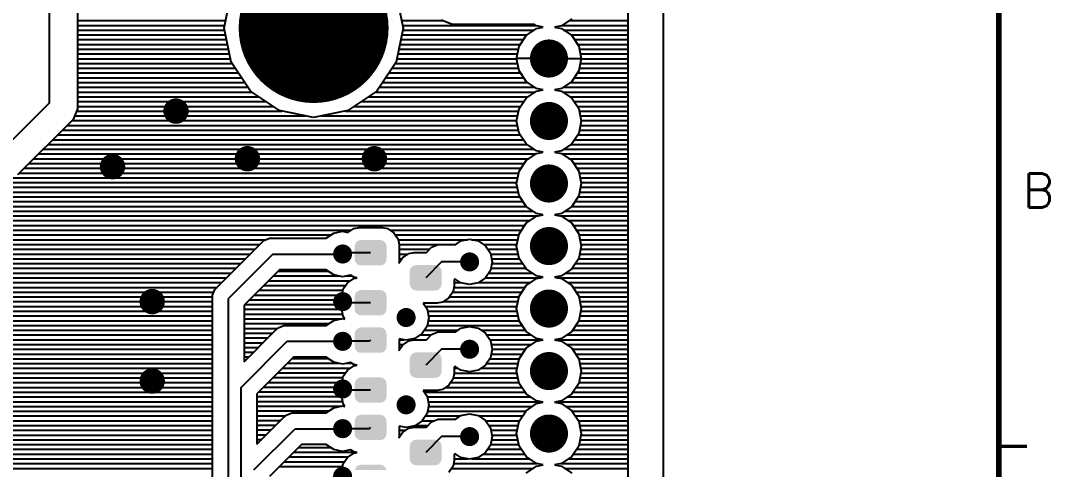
# Model space of a CAD drawing. Extents: x 295 to 953, y 10 to 290.
# Drawn here: x 795.9 to 886.4, y 193 to 232.4 of the extents above; entities that cross this region are included whole.
import ezdxf
from ezdxf.enums import TextEntityAlignment as Align

# ---------------------------------------------------------------- set-up
doc = ezdxf.new("R2010")
doc.units = 0
doc.header["$LTSCALE"] = 5
doc.header["$MEASUREMENT"] = 0
doc.layers.get('0').update_dxf_attribs({"linetype": 'CONTINUOUS', "lineweight": 25})
doc.layers.add('문자', color=4, linetype='CONTINUOUS')
doc.layers.add('테두리', color=3, linetype='CONTINUOUS')
doc.styles.get("Standard").update_dxf_attribs({"font": 'simplex.shx'})

# ---------------------------------------------------------------- blocks, each defined once
blk = doc.blocks.new('C')
at = {"layer": '테두리'}
blk.add_line((405, 285), (405, 15), dxfattribs=at)
for points, const_width in [([(15, 285), (15, 15), (405, 15), (405, 285), (15, 285)], 0.5), ([(407.5, 195), (405, 195)], 0.3)]:
    blk.add_lwpolyline(points, dxfattribs=dict(at, const_width=const_width))
at = {"layer": '문자'}
blk.add_text('B', height=3, dxfattribs=at).set_placement((408.5, 217.5), align=Align.MIDDLE)

msp = doc.modelspace()

# ---------------------------------------------------------------- linework, layer by layer
for p, q in [((852.477, 75.599), (852.477, 271.397)), ((849.376, 214.009), (849.37, 251.152)), ((798.385, 242.954), (798.385, 225.185)), ((813.808, 231.795), (814.406, 234.807)), ((828.946, 234.807), (829.544, 231.795)), ((800.9, 234.276), (800.9, 225.688)), ((800.9, 232.449), (813.936, 232.449)), ((800.9, 232.03), (813.853, 232.03)), ((829.415, 232.449), (833.008, 232.449)), ((829.499, 232.03), (841.223, 232.03)), ((833.858, 232.097), (832.936, 232.483)), ((841.122, 232.097), (833.858, 232.097)), ((841.295, 231.98), (841.122, 232.097)), ((841.893, 231.862), (841.295, 231.98)), ((841.295, 231.745), (841.893, 231.862)), ((843.48, 231.98), (842.882, 231.862)), ((842.882, 231.862), (843.48, 231.745)), ((844.402, 232.6), (843.48, 231.98)), ((843.553, 232.03), (849.37, 232.03)), ((844.179, 232.449), (849.37, 232.449)), ((800.9, 231.611), (813.841, 231.611)), ((800.9, 231.192), (813.925, 231.192)), ((814.406, 228.783), (813.808, 231.795)), ((829.544, 231.795), (828.946, 228.783)), ((829.421, 231.192), (840.474, 231.192)), ((829.505, 231.611), (841.1, 231.611)), ((839.759, 230.203), (840.373, 231.13)), ((840.373, 231.13), (841.295, 231.745)), ((843.48, 231.745), (844.402, 231.13)), ((843.676, 231.611), (849.37, 231.611)), ((844.302, 231.192), (849.37, 231.192)), ((844.402, 231.13), (845.017, 230.203)), ((800.9, 230.773), (814.009, 230.773)), ((800.9, 230.354), (814.093, 230.354)), ((829.259, 230.354), (839.859, 230.354)), ((829.343, 230.773), (840.139, 230.773)), ((839.541, 229.113), (839.759, 230.203)), ((844.637, 230.773), (849.37, 230.773)), ((844.916, 230.354), (849.37, 230.354)), ((845.017, 230.203), (845.235, 229.113)), ((800.9, 229.934), (814.177, 229.934)), ((800.9, 229.515), (814.261, 229.515)), ((829.091, 229.515), (839.619, 229.515)), ((829.175, 229.934), (839.703, 229.934)), ((845.073, 229.934), (849.37, 229.934)), ((845.157, 229.515), (849.37, 229.515)), ((800.9, 229.096), (814.344, 229.096)), ((800.9, 228.677), (814.478, 228.677)), ((800.9, 228.258), (814.758, 228.258)), ((816.11, 226.235), (814.406, 228.783)), ((828.946, 228.783), (827.241, 226.235)), ((828.594, 228.258), (839.708, 228.258)), ((828.873, 228.677), (839.624, 228.677)), ((829.007, 229.096), (839.541, 229.096)), ((841.396, 229.113), (839.541, 229.113)), ((839.759, 228.023), (839.541, 229.113)), ((843.38, 229.113), (845.235, 229.113)), ((845.235, 229.113), (845.017, 228.023)), ((845.067, 228.258), (849.37, 228.258)), ((845.151, 228.677), (849.37, 228.677)), ((845.235, 229.096), (849.37, 229.096)), ((800.9, 227.839), (815.037, 227.839)), ((800.9, 227.42), (815.317, 227.42)), ((828.035, 227.42), (840.155, 227.42)), ((828.314, 227.839), (839.876, 227.839)), ((840.373, 227.101), (839.759, 228.023)), ((845.017, 228.023), (844.402, 227.101)), ((844.62, 227.42), (849.37, 227.42)), ((844.9, 227.839), (849.37, 227.839)), ((800.9, 227.001), (815.596, 227.001)), ((800.9, 226.582), (815.875, 226.582)), ((827.471, 226.582), (841.144, 226.582)), ((827.756, 227.001), (840.519, 227.001)), ((841.295, 226.481), (840.373, 227.101)), ((841.893, 226.364), (841.295, 226.481)), ((843.48, 226.481), (842.882, 226.364)), ((844.402, 227.101), (843.48, 226.481)), ((843.631, 226.582), (849.37, 226.582)), ((844.257, 227.001), (849.37, 227.001)), ((800.9, 226.163), (816.216, 226.163)), ((800.9, 225.743), (816.842, 225.743)), ((800.9, 225.688), (800.9, 224.687)), ((818.664, 224.525), (816.11, 226.235)), ((827.241, 226.235), (824.688, 224.525)), ((826.509, 225.743), (840.547, 225.743)), ((827.135, 226.163), (841.178, 226.163)), ((839.759, 224.704), (840.373, 225.626)), ((840.373, 225.626), (841.295, 226.246)), ((841.295, 226.246), (841.893, 226.364)), ((842.882, 226.364), (843.48, 226.246)), ((843.48, 226.246), (844.402, 225.626)), ((843.598, 226.163), (849.37, 226.163)), ((844.229, 225.743), (849.37, 225.743)), ((844.402, 225.626), (845.017, 224.704)), ((798.385, 225.185), (794.194, 220.994)), ((800.9, 224.687), (800.514, 223.76)), ((800.9, 225.324), (817.468, 225.324)), ((800.9, 224.905), (818.094, 224.905)), ((825.252, 224.905), (839.893, 224.905)), ((825.884, 225.324), (840.172, 225.324)), ((839.541, 223.614), (839.759, 224.704)), ((844.603, 225.324), (849.37, 225.324)), ((844.883, 224.905), (849.37, 224.905)), ((845.017, 224.704), (845.235, 223.614)), ((800.514, 223.76), (795.613, 218.865)), ((800.643, 224.067), (820.972, 224.067)), ((800.816, 224.486), (818.865, 224.486)), ((821.676, 223.927), (818.664, 224.525)), ((824.688, 224.525), (821.676, 223.927)), ((822.38, 224.067), (839.63, 224.067)), ((824.487, 224.486), (839.714, 224.486)), ((845.062, 224.486), (849.37, 224.486)), ((845.145, 224.067), (849.37, 224.067)), ((799.564, 222.81), (839.697, 222.81)), ((799.983, 223.229), (839.613, 223.229)), ((800.402, 223.648), (839.546, 223.648)), ((839.759, 222.525), (839.541, 223.614)), ((845.235, 223.614), (845.017, 222.525)), ((845.078, 222.81), (849.37, 222.81)), ((845.162, 223.229), (849.37, 223.229)), ((845.229, 223.648), (849.37, 223.648)), ((798.726, 221.972), (840.122, 221.972)), ((799.145, 222.391), (839.842, 222.391)), ((840.373, 221.597), (839.759, 222.525)), ((845.017, 222.525), (844.402, 221.597)), ((844.654, 221.972), (849.37, 221.972)), ((844.933, 222.391), (849.37, 222.391)), ((797.888, 221.133), (841.066, 221.133)), ((798.307, 221.552), (840.44, 221.552)), ((841.295, 220.982), (840.373, 221.597)), ((841.893, 220.865), (841.295, 220.982)), ((843.48, 220.982), (842.882, 220.865)), ((844.402, 221.597), (843.48, 220.982)), ((843.709, 221.133), (849.37, 221.133)), ((844.335, 221.552), (849.37, 221.552)), ((797.05, 220.295), (840.625, 220.295)), ((797.469, 220.714), (841.256, 220.714)), ((839.759, 219.205), (840.373, 220.127)), ((840.373, 220.127), (841.295, 220.748)), ((841.295, 220.748), (841.893, 220.865)), ((842.882, 220.865), (843.48, 220.748)), ((843.48, 220.748), (844.402, 220.127)), ((843.519, 220.714), (849.37, 220.714)), ((844.151, 220.295), (849.37, 220.295)), ((844.402, 220.127), (845.017, 219.205)), ((796.211, 219.457), (839.926, 219.457)), ((796.63, 219.876), (840.206, 219.876)), ((839.541, 218.116), (839.759, 219.205)), ((844.57, 219.876), (849.37, 219.876)), ((844.849, 219.457), (849.37, 219.457)), ((845.017, 219.205), (845.235, 218.116)), ((795.027, 218.619), (839.641, 218.619)), ((795.792, 219.038), (839.725, 219.038)), ((845.05, 219.038), (849.37, 219.038)), ((845.134, 218.619), (849.37, 218.619)), ((672.029, 218.2), (839.557, 218.2)), ((672.448, 217.781), (839.602, 217.781)), ((672.867, 217.361), (839.686, 217.361)), ((839.759, 217.021), (839.541, 218.116)), ((845.235, 218.116), (845.017, 217.021)), ((845.09, 217.361), (849.37, 217.361)), ((845.173, 217.781), (849.37, 217.781)), ((845.218, 218.2), (849.37, 218.2)), ((673.286, 216.942), (839.809, 216.942)), ((673.706, 216.523), (840.088, 216.523)), ((840.373, 216.099), (839.759, 217.021)), ((845.017, 217.021), (844.402, 216.099)), ((844.687, 216.523), (849.37, 216.523)), ((844.967, 216.942), (849.37, 216.942)), ((674.024, 216.104), (840.368, 216.104)), ((674.192, 215.685), (840.988, 215.685)), ((841.295, 215.484), (840.373, 216.099)), ((844.402, 216.099), (843.48, 215.484)), ((843.788, 215.685), (849.37, 215.685)), ((844.408, 216.104), (849.37, 216.104)), ((674.192, 215.266), (841.407, 215.266)), ((674.192, 214.847), (840.703, 214.847)), ((840.373, 214.629), (841.295, 215.244)), ((841.893, 215.361), (841.295, 215.484)), ((841.295, 215.244), (841.893, 215.361)), ((843.48, 215.484), (842.882, 215.361)), ((842.882, 215.361), (843.48, 215.244)), ((843.368, 215.266), (849.37, 215.266)), ((843.48, 215.244), (844.402, 214.629)), ((844.073, 214.847), (849.37, 214.847)), ((674.192, 214.428), (840.239, 214.428)), ((674.192, 214.009), (824.984, 214.009)), ((822.816, 213.327), (823.464, 213.757)), ((823.464, 213.757), (824.23, 213.908)), ((824.23, 213.908), (824.693, 213.819)), ((824.693, 213.819), (825.202, 214.159)), ((825.202, 214.159), (825.694, 214.254)), ((825.694, 214.254), (827.7, 214.254)), ((827.7, 214.254), (828.186, 214.159)), ((828.186, 214.159), (828.745, 213.785)), ((828.409, 214.009), (839.96, 214.009)), ((828.745, 213.785), (829.113, 213.232)), ((839.759, 213.701), (840.373, 214.629)), ((844.402, 214.629), (845.017, 213.701)), ((844.536, 214.428), (849.37, 214.428)), ((844.816, 214.009), (849.376, 214.009)), ((849.376, 98.058), (849.376, 214.009)), ((757.481, 213.59), (823.218, 213.59)), ((757.984, 213.17), (817.462, 213.17)), ((816.898, 212.707), (817.289, 213.098)), ((817.289, 213.098), (817.803, 213.31)), ((817.803, 213.31), (822.81, 213.31)), ((822.81, 213.31), (822.816, 213.327)), ((828.873, 213.59), (839.736, 213.59)), ((829.113, 213.232), (829.208, 212.746)), ((829.125, 213.17), (835.21, 213.17)), ((834.182, 212.751), (834.64, 213.059)), ((834.64, 213.059), (835.406, 213.21)), ((835.406, 213.21), (836.166, 213.059)), ((835.596, 213.17), (839.652, 213.17)), ((836.166, 213.059), (836.814, 212.628)), ((839.541, 212.612), (839.759, 213.701)), ((845.017, 213.701), (845.235, 212.612)), ((845.039, 213.59), (849.376, 213.59)), ((845.123, 213.17), (849.376, 213.17)), ((758.263, 212.751), (816.943, 212.751)), ((758.381, 212.332), (816.524, 212.332)), ((813.378, 209.186), (816.898, 212.707)), ((824.33, 212.019), (824.23, 211.913)), ((826.694, 212.019), (824.33, 212.019)), ((829.208, 212.751), (834.182, 212.751)), ((829.208, 212.746), (829.208, 211.293)), ((829.208, 212.332), (831.88, 212.332)), ((829.488, 211.589), (830.047, 211.958)), ((830.047, 211.958), (830.533, 212.053)), ((830.533, 212.053), (831.6, 212.053)), ((831.6, 212.053), (831.628, 212.086)), ((831.628, 212.086), (832.064, 212.517)), ((832.064, 212.517), (832.628, 212.751)), ((832.628, 212.751), (834.182, 212.751)), ((836.624, 212.751), (839.569, 212.751)), ((836.814, 212.628), (837.244, 211.98)), ((837.009, 212.332), (839.597, 212.332)), ((837.244, 211.98), (837.395, 211.215)), ((839.759, 211.522), (839.541, 212.612)), ((845.235, 212.612), (845.017, 211.522)), ((845.179, 212.332), (849.376, 212.332)), ((845.207, 212.751), (849.376, 212.751)), ((758.263, 211.075), (815.266, 211.075)), ((758.381, 211.494), (815.686, 211.494)), ((758.464, 211.913), (816.105, 211.913)), ((818.083, 211.913), (814.171, 208.002)), ((818.083, 211.913), (824.23, 211.913)), ((829.175, 211.114), (829.488, 211.589)), ((829.208, 211.293), (829.175, 211.114)), ((829.208, 211.913), (829.98, 211.913)), ((829.208, 211.494), (829.426, 211.494)), ((832.936, 211.215), (831.539, 209.818)), ((834.707, 211.215), (832.936, 211.215)), ((834.707, 211.215), (835.406, 211.215)), ((837.395, 211.215), (837.244, 210.455)), ((837.255, 211.913), (839.68, 211.913)), ((837.339, 211.494), (839.775, 211.494)), ((837.367, 211.075), (840.055, 211.075)), ((840.373, 210.6), (839.759, 211.522)), ((845.017, 211.522), (844.402, 210.6)), ((844.721, 211.075), (849.376, 211.075)), ((845, 211.494), (849.376, 211.494)), ((845.095, 211.913), (849.376, 211.913)), ((757.481, 210.237), (814.428, 210.237)), ((757.984, 210.656), (814.847, 210.656)), ((818.658, 210.516), (815.568, 207.426)), ((818.541, 210.399), (822.978, 210.399)), ((822.81, 210.516), (818.658, 210.516)), ((822.816, 210.505), (822.81, 210.516)), ((823.464, 210.075), (822.816, 210.505)), ((837.244, 210.455), (836.814, 209.806)), ((837.104, 210.237), (840.915, 210.237)), ((837.283, 210.656), (840.334, 210.656)), ((841.295, 209.98), (840.373, 210.6)), ((844.402, 210.6), (843.48, 209.98)), ((843.86, 210.237), (849.376, 210.237)), ((844.441, 210.656), (849.376, 210.656)), ((745.651, 209.399), (813.59, 209.399)), ((746.07, 209.818), (814.009, 209.818)), ((817.703, 209.561), (824.906, 209.561)), ((818.122, 209.98), (823.933, 209.98)), ((824.23, 209.918), (823.464, 210.075)), ((824.934, 210.063), (824.23, 209.918)), ((824.28, 208.834), (824.649, 209.387)), ((824.52, 209.98), (825.057, 209.98)), ((824.649, 209.387), (825.202, 209.756)), ((825.202, 209.879), (824.934, 210.063)), ((825.515, 209.818), (825.202, 209.879)), ((825.202, 209.756), (825.515, 209.818)), ((834.182, 209.678), (834.053, 209.678)), ((834.053, 209.678), (834.053, 209.097)), ((834.053, 209.399), (834.601, 209.399)), ((834.64, 209.376), (834.182, 209.678)), ((835.406, 209.22), (834.64, 209.376)), ((836.166, 209.376), (835.406, 209.22)), ((836.814, 209.806), (836.166, 209.376)), ((836.205, 209.399), (840.781, 209.399)), ((836.819, 209.818), (841.67, 209.818)), ((840.373, 209.13), (841.295, 209.745)), ((841.893, 209.862), (841.295, 209.98)), ((841.295, 209.745), (841.893, 209.862)), ((843.48, 209.98), (842.882, 209.862)), ((842.882, 209.862), (843.48, 209.745)), ((843.106, 209.818), (849.376, 209.818)), ((843.48, 209.745), (844.402, 209.13)), ((843.994, 209.399), (849.376, 209.399)), ((744.813, 208.56), (812.886, 208.56)), ((745.232, 208.979), (813.171, 208.979)), ((812.774, 208.281), (812.986, 208.795)), ((812.986, 208.795), (813.378, 209.186)), ((816.445, 208.303), (824.179, 208.303)), ((816.865, 208.722), (824.257, 208.722)), ((817.284, 209.141), (824.487, 209.141)), ((824.179, 208.342), (824.28, 208.834)), ((824.179, 206.895), (824.179, 208.342)), ((833.953, 208.605), (833.584, 208.052)), ((833.925, 208.56), (839.993, 208.56)), ((834.053, 209.097), (833.953, 208.605)), ((834.031, 208.979), (840.273, 208.979)), ((839.759, 208.203), (840.373, 209.13)), ((844.402, 209.13), (845.017, 208.203)), ((844.503, 208.979), (849.376, 208.979)), ((844.782, 208.56), (849.376, 208.56)), ((744.74, 208.141), (812.774, 208.141)), ((744.74, 207.722), (812.774, 207.722)), ((812.774, 207.728), (812.774, 208.281)), ((812.774, 167.93), (812.774, 207.728)), ((814.171, 167.349), (814.171, 208.002)), ((815.568, 207.426), (815.568, 202.436)), ((815.607, 207.465), (824.179, 207.465)), ((816.026, 207.884), (824.179, 207.884)), ((826.275, 207.622), (824.179, 207.622)), ((825.029, 207.622), (824.23, 207.722)), ((826.694, 207.622), (825.029, 207.622)), ((832.539, 207.582), (831.326, 207.582)), ((831.326, 207.582), (831.656, 207.091)), ((833.031, 207.683), (832.539, 207.582)), ((833.584, 208.052), (833.031, 207.683)), ((833.092, 207.722), (839.658, 207.722)), ((833.645, 208.141), (839.742, 208.141)), ((839.541, 207.113), (839.759, 208.203)), ((845.017, 208.203), (845.235, 207.113)), ((845.034, 208.141), (849.376, 208.141)), ((845.117, 207.722), (849.376, 207.722)), ((744.74, 207.303), (812.774, 207.303)), ((744.74, 206.884), (812.774, 206.884)), ((815.568, 207.046), (824.179, 207.046)), ((815.568, 206.627), (824.235, 206.627)), ((824.28, 206.409), (824.179, 206.895)), ((831.516, 207.303), (839.58, 207.303)), ((831.656, 207.091), (831.807, 206.325)), ((831.695, 206.884), (839.585, 206.884)), ((839.759, 206.023), (839.541, 207.113)), ((845.235, 207.113), (845.017, 206.023)), ((845.19, 206.884), (849.376, 206.884)), ((845.196, 207.303), (849.376, 207.303)), ((744.74, 206.465), (812.774, 206.465)), ((744.74, 206.046), (812.774, 206.046)), ((744.74, 205.627), (812.774, 205.627)), ((815.568, 206.208), (824.135, 206.208)), ((815.568, 205.789), (823.034, 205.789)), ((818.547, 205.414), (819.061, 205.627)), ((819.061, 205.627), (822.81, 205.627)), ((822.81, 205.627), (822.816, 205.643)), ((822.816, 205.643), (823.464, 206.074)), ((823.464, 206.074), (824.23, 206.225)), ((824.23, 206.225), (824.425, 206.185)), ((824.425, 206.185), (824.28, 206.409)), ((824.319, 206.208), (824.414, 206.208)), ((831.807, 206.325), (831.656, 205.565)), ((831.667, 205.627), (840.021, 205.627)), ((831.751, 206.046), (839.753, 206.046)), ((831.779, 206.465), (839.669, 206.465)), ((840.373, 205.101), (839.759, 206.023)), ((845.017, 206.023), (844.402, 205.101)), ((844.754, 205.627), (849.376, 205.627)), ((845.023, 206.046), (849.376, 206.046)), ((845.106, 206.465), (849.376, 206.465)), ((744.74, 205.208), (812.774, 205.208)), ((744.74, 204.788), (812.774, 204.788)), ((815.568, 205.37), (818.502, 205.37)), ((815.568, 202.436), (818.155, 205.023)), ((815.568, 204.95), (818.083, 204.95)), ((818.155, 205.023), (818.547, 205.414)), ((831.226, 204.917), (830.578, 204.487)), ((831.036, 204.788), (832.019, 204.788)), ((831.656, 205.565), (831.226, 204.917)), ((831.421, 205.208), (834.394, 205.208)), ((831.628, 204.403), (832.064, 204.833)), ((832.064, 204.833), (832.628, 205.068)), ((832.628, 205.068), (834.182, 205.068)), ((834.182, 205.068), (834.64, 205.375)), ((834.64, 205.375), (835.406, 205.526)), ((835.406, 205.526), (836.166, 205.375)), ((836.166, 205.375), (836.814, 204.945)), ((836.411, 205.208), (840.301, 205.208)), ((836.814, 204.945), (837.244, 204.297)), ((836.914, 204.788), (840.837, 204.788)), ((841.295, 204.481), (840.373, 205.101)), ((844.402, 205.101), (843.48, 204.481)), ((843.938, 204.788), (849.376, 204.788)), ((844.475, 205.208), (849.376, 205.208)), ((744.992, 204.369), (812.774, 204.369)), ((745.109, 203.95), (812.774, 203.95)), ((815.289, 200.178), (819.34, 204.23)), ((815.568, 204.531), (817.664, 204.531)), ((815.568, 204.112), (817.245, 204.112)), ((819.34, 204.23), (824.23, 204.23)), ((826.593, 204.23), (824.23, 204.23)), ((826.694, 204.336), (826.593, 204.23)), ((829.175, 203.431), (829.488, 203.905)), ((829.818, 204.33), (829.208, 204.453)), ((829.208, 204.453), (829.208, 203.609)), ((829.208, 204.369), (829.622, 204.369)), ((829.208, 203.95), (829.561, 203.95)), ((829.488, 203.905), (830.047, 204.274)), ((830.578, 204.487), (829.818, 204.33)), ((830.008, 204.369), (831.6, 204.369)), ((830.047, 204.274), (830.533, 204.369)), ((830.533, 204.369), (831.6, 204.369)), ((831.6, 204.369), (831.628, 204.403)), ((837.194, 204.369), (841.854, 204.369)), ((837.244, 204.297), (837.395, 203.531)), ((837.311, 203.95), (840.859, 203.95)), ((840.373, 203.626), (841.295, 204.246)), ((841.893, 204.364), (841.295, 204.481)), ((841.295, 204.246), (841.893, 204.364)), ((843.48, 204.481), (842.882, 204.364)), ((842.882, 204.364), (843.48, 204.246)), ((842.921, 204.369), (849.376, 204.369)), ((843.48, 204.246), (844.402, 203.626)), ((843.916, 203.95), (849.376, 203.95)), ((745.109, 203.112), (812.774, 203.112)), ((745.193, 203.531), (812.774, 203.531)), ((815.568, 203.693), (816.825, 203.693)), ((815.568, 203.274), (816.406, 203.274)), ((829.208, 203.609), (829.175, 203.431)), ((829.197, 203.531), (829.242, 203.531)), ((832.936, 203.531), (831.539, 202.134)), ((834.707, 203.531), (832.936, 203.531)), ((834.707, 203.531), (835.406, 203.531)), ((837.395, 203.531), (837.244, 202.771)), ((837.311, 203.112), (840.032, 203.112)), ((837.395, 203.531), (840.312, 203.531)), ((839.759, 202.704), (840.373, 203.626)), ((844.402, 203.626), (845.017, 202.704)), ((844.464, 203.531), (849.376, 203.531)), ((844.743, 203.112), (849.376, 203.112)), ((744.712, 202.274), (812.774, 202.274)), ((744.992, 202.693), (812.774, 202.693)), ((815.568, 202.855), (815.987, 202.855)), ((819.916, 202.833), (816.686, 199.603)), ((819.379, 202.296), (823.933, 202.296)), ((819.798, 202.715), (822.978, 202.715)), ((822.81, 202.833), (819.916, 202.833)), ((822.816, 202.821), (822.81, 202.833)), ((823.464, 202.391), (822.816, 202.821)), ((824.23, 202.235), (823.464, 202.391)), ((824.934, 202.38), (824.23, 202.235)), ((824.52, 202.296), (825.057, 202.296)), ((824.649, 201.704), (825.202, 202.073)), ((825.202, 202.196), (824.934, 202.38)), ((825.515, 202.134), (825.202, 202.196)), ((825.202, 202.073), (825.515, 202.134)), ((834.182, 201.994), (834.053, 201.994)), ((834.053, 201.994), (834.053, 201.413)), ((834.64, 201.693), (834.182, 201.994)), ((836.814, 202.123), (836.166, 201.693)), ((837.244, 202.771), (836.814, 202.123)), ((836.914, 202.274), (839.669, 202.274)), ((837.194, 202.693), (839.753, 202.693)), ((839.541, 201.614), (839.759, 202.704)), ((845.017, 202.704), (845.235, 201.614)), ((845.023, 202.693), (849.376, 202.693)), ((845.106, 202.274), (849.376, 202.274)), ((742.187, 201.436), (812.774, 201.436)), ((744.209, 201.855), (812.774, 201.855)), ((818.541, 201.458), (824.487, 201.458)), ((818.96, 201.877), (824.906, 201.877)), ((824.179, 200.659), (824.28, 201.151)), ((824.28, 201.151), (824.649, 201.704)), ((834.053, 201.413), (833.953, 200.922)), ((834.053, 201.855), (834.394, 201.855)), ((834.053, 201.436), (839.574, 201.436)), ((835.406, 201.536), (834.64, 201.693)), ((836.166, 201.693), (835.406, 201.536)), ((836.411, 201.855), (839.585, 201.855)), ((839.759, 200.525), (839.541, 201.614)), ((845.235, 201.614), (845.017, 200.525)), ((845.19, 201.855), (849.376, 201.855)), ((845.201, 201.436), (849.376, 201.436)), ((742.187, 201.017), (812.774, 201.017)), ((742.187, 200.597), (812.774, 200.597)), ((742.187, 200.178), (812.774, 200.178)), ((815.289, 162.878), (815.289, 200.178)), ((817.284, 200.201), (824.179, 200.201)), ((817.703, 200.62), (824.179, 200.62)), ((818.122, 201.039), (824.257, 201.039)), ((824.179, 199.212), (824.179, 200.659)), ((833.584, 200.368), (833.031, 199.999)), ((833.299, 200.178), (839.988, 200.178)), ((833.953, 200.922), (833.584, 200.368)), ((833.735, 200.597), (839.742, 200.597)), ((833.975, 201.017), (839.658, 201.017)), ((840.373, 199.597), (839.759, 200.525)), ((845.017, 200.525), (844.402, 199.597)), ((844.788, 200.178), (849.376, 200.178)), ((845.034, 200.597), (849.376, 200.597)), ((845.117, 201.017), (849.376, 201.017)), ((742.187, 199.759), (812.774, 199.759)), ((742.187, 199.34), (812.774, 199.34)), ((816.686, 199.603), (816.686, 195.171)), ((816.686, 199.362), (824.179, 199.362)), ((816.865, 199.782), (824.179, 199.782)), ((826.275, 199.938), (824.179, 199.938)), ((824.33, 199.938), (824.23, 200.039)), ((826.694, 199.938), (824.33, 199.938)), ((832.539, 199.899), (831.326, 199.899)), ((831.326, 199.899), (831.656, 199.407)), ((831.421, 199.759), (840.267, 199.759)), ((831.656, 199.407), (831.807, 198.642)), ((831.667, 199.34), (840.759, 199.34)), ((833.031, 199.999), (832.539, 199.899)), ((841.295, 198.982), (840.373, 199.597)), ((844.402, 199.597), (843.48, 198.982)), ((844.017, 199.34), (849.376, 199.34)), ((844.508, 199.759), (849.376, 199.759)), ((742.187, 198.921), (812.774, 198.921)), ((742.187, 198.502), (812.774, 198.502)), ((816.686, 198.943), (824.235, 198.943)), ((816.686, 198.524), (824.135, 198.524)), ((822.816, 197.96), (823.464, 198.39)), ((823.464, 198.39), (824.23, 198.541)), ((824.28, 198.725), (824.179, 199.212)), ((824.23, 198.541), (824.425, 198.502)), ((824.425, 198.502), (824.28, 198.725)), ((824.319, 198.524), (824.414, 198.524)), ((831.807, 198.642), (831.656, 197.882)), ((831.751, 198.921), (841.597, 198.921)), ((831.779, 198.502), (840.938, 198.502)), ((840.373, 198.128), (841.295, 198.748)), ((841.893, 198.865), (841.295, 198.982)), ((841.295, 198.748), (841.893, 198.865)), ((843.48, 198.982), (842.882, 198.865)), ((842.882, 198.865), (843.48, 198.748)), ((843.178, 198.921), (849.376, 198.921)), ((843.48, 198.748), (844.402, 198.128)), ((843.838, 198.502), (849.376, 198.502)), ((742.187, 198.083), (812.774, 198.083)), ((742.187, 197.664), (812.774, 197.664)), ((816.686, 198.105), (823.034, 198.105)), ((816.686, 197.686), (819.2, 197.686)), ((818.854, 197.34), (819.245, 197.731)), ((819.245, 197.731), (819.759, 197.943)), ((819.759, 197.943), (822.81, 197.943)), ((822.81, 197.943), (822.816, 197.96)), ((831.656, 197.882), (831.226, 197.233)), ((831.516, 197.664), (834.601, 197.664)), ((831.695, 198.083), (840.345, 198.083)), ((834.182, 197.384), (834.64, 197.692)), ((834.64, 197.692), (835.406, 197.843)), ((835.406, 197.843), (836.166, 197.692)), ((836.166, 197.692), (836.814, 197.261)), ((836.205, 197.664), (840.066, 197.664)), ((839.759, 197.205), (840.373, 198.128)), ((844.402, 198.128), (845.017, 197.205)), ((844.43, 198.083), (849.376, 198.083)), ((844.71, 197.664), (849.376, 197.664)), ((742.159, 196.826), (812.774, 196.826)), ((742.187, 197.245), (812.774, 197.245)), ((816.406, 192.914), (820.039, 196.546)), ((816.686, 195.171), (818.854, 197.34)), ((816.686, 197.267), (818.781, 197.267)), ((816.686, 196.848), (818.362, 196.848)), ((820.039, 196.546), (824.23, 196.546)), ((826.593, 196.546), (824.23, 196.546)), ((826.694, 196.652), (826.593, 196.546)), ((829.818, 196.647), (829.208, 196.77)), ((829.208, 196.77), (829.208, 195.926)), ((829.488, 196.222), (830.047, 196.591)), ((830.578, 196.803), (829.818, 196.647)), ((830.047, 196.591), (830.533, 196.686)), ((830.533, 196.686), (831.6, 196.686)), ((831.226, 197.233), (830.578, 196.803)), ((830.617, 196.826), (831.74, 196.826)), ((831.231, 197.245), (832.293, 197.245)), ((831.6, 196.686), (831.628, 196.719)), ((831.628, 196.719), (832.064, 197.15)), ((832.064, 197.15), (832.628, 197.384)), ((832.628, 197.384), (834.182, 197.384)), ((836.814, 197.261), (837.244, 196.613)), ((836.819, 197.245), (839.787, 197.245)), ((837.104, 196.826), (839.68, 196.826)), ((837.244, 196.613), (837.395, 195.848)), ((839.541, 196.116), (839.759, 197.205)), ((844.989, 197.245), (849.376, 197.245)), ((845.017, 197.205), (845.235, 196.116)), ((845.095, 196.826), (849.376, 196.826)), ((741.661, 195.987), (812.774, 195.987)), ((742.008, 196.406), (812.774, 196.406)), ((816.686, 196.429), (817.943, 196.429)), ((816.686, 196.01), (817.524, 196.01)), ((829.175, 195.747), (829.488, 196.222)), ((829.208, 195.926), (829.175, 195.747)), ((829.208, 196.406), (829.773, 196.406)), ((829.208, 195.987), (829.337, 195.987)), ((832.936, 195.848), (831.539, 194.451)), ((834.707, 195.848), (832.936, 195.848)), ((834.707, 195.848), (835.406, 195.848)), ((837.395, 195.848), (837.244, 195.088)), ((837.283, 196.406), (839.597, 196.406)), ((837.367, 195.987), (839.563, 195.987)), ((839.759, 195.021), (839.541, 196.116)), ((845.235, 196.116), (845.017, 195.021)), ((845.179, 196.406), (849.376, 196.406)), ((845.212, 195.987), (849.376, 195.987)), ((733.933, 195.568), (812.774, 195.568)), ((733.933, 194.73), (812.774, 194.73)), ((734.017, 195.149), (812.774, 195.149)), ((816.686, 195.591), (817.105, 195.591)), ((820.614, 195.149), (817.803, 192.338)), ((820.357, 194.892), (823.185, 194.892)), ((822.81, 195.149), (820.614, 195.149)), ((822.816, 195.138), (822.81, 195.149)), ((823.464, 194.708), (822.816, 195.138)), ((824.23, 194.551), (823.464, 194.708)), ((837.244, 195.088), (836.814, 194.439)), ((837.009, 194.73), (839.949, 194.73)), ((837.255, 195.149), (839.731, 195.149)), ((837.339, 195.568), (839.647, 195.568)), ((840.373, 194.099), (839.759, 195.021)), ((845.017, 195.021), (844.402, 194.099)), ((844.827, 194.73), (849.376, 194.73)), ((845.045, 195.149), (849.376, 195.149)), ((845.129, 195.568), (849.376, 195.568)), ((733.536, 193.892), (812.774, 193.892)), ((733.816, 194.311), (812.774, 194.311)), ((819.519, 194.054), (824.699, 194.054)), ((819.938, 194.473), (825.414, 194.473)), ((824.934, 194.696), (824.23, 194.551)), ((824.28, 193.467), (824.649, 194.02)), ((824.649, 194.02), (825.202, 194.389)), ((825.202, 194.512), (824.934, 194.696)), ((825.515, 194.451), (825.202, 194.512)), ((825.202, 194.389), (825.515, 194.451)), ((834.182, 194.311), (834.053, 194.311)), ((834.053, 194.311), (834.053, 193.73)), ((834.053, 193.892), (835.21, 193.892)), ((834.64, 194.009), (834.182, 194.311)), ((835.406, 193.853), (834.64, 194.009)), ((836.166, 194.009), (835.406, 193.853)), ((835.596, 193.892), (840.681, 193.892)), ((836.814, 194.439), (836.166, 194.009)), ((836.624, 194.311), (840.228, 194.311)), ((841.295, 193.484), (840.373, 194.099)), ((844.402, 194.099), (843.48, 193.484)), ((844.095, 193.892), (849.376, 193.892)), ((844.548, 194.311), (849.376, 194.311)), ((663.591, 193.054), (812.774, 193.054)), ((733.033, 193.473), (812.774, 193.473)), ((818.681, 193.216), (824.23, 193.216)), ((819.1, 193.635), (824.392, 193.635)), ((824.179, 192.975), (824.28, 193.467)), ((824.179, 191.528), (824.179, 192.975)), ((833.953, 193.238), (833.584, 192.685)), ((833.83, 193.054), (841.01, 193.054)), ((834.053, 193.73), (833.953, 193.238)), ((834.003, 193.473), (841.334, 193.473)), ((840.373, 192.629), (841.295, 193.244)), ((841.893, 193.361), (841.295, 193.484)), ((841.295, 193.244), (841.893, 193.361)), ((843.48, 193.484), (842.882, 193.361)), ((842.882, 193.361), (843.48, 193.244)), ((843.441, 193.473), (849.376, 193.473)), ((843.48, 193.244), (844.402, 192.629)), ((843.765, 193.054), (849.376, 193.054))]:
    msp.add_line(p, q)
for points, const_width in [([(818.376, 231.795, 1), (824.976, 231.795, 1)], 6.599), ([(841.552, 229.113, 1), (843.229, 229.113, 1)], 1.676), ([(809.002, 224.486, 1), (810.12, 224.486, 1)], 1.118), ([(841.552, 223.614, 1), (843.229, 223.614, 1)], 1.676), ([(815.289, 220.295, 1), (816.406, 220.295, 1)], 1.118), ([(826.465, 220.295, 1), (827.582, 220.295, 1)], 1.118), ([(803.414, 219.597, 1), (804.532, 219.597, 1)], 1.118), ([(841.552, 218.116, 1), (843.229, 218.116, 1)], 1.676), ([(841.552, 212.612, 1), (843.229, 212.612, 1)], 1.676), ([(823.81, 211.913, 1), (824.649, 211.913, 1)], 0.838), ([(834.986, 211.215, 1), (835.825, 211.215, 1)], 0.838), ([(806.907, 207.722, 1), (808.024, 207.722, 1)], 1.118), ([(823.81, 207.722, 1), (824.649, 207.722, 1)], 0.838), ([(841.552, 207.113, 1), (843.229, 207.113, 1)], 1.676), ([(829.398, 206.325, 1), (830.237, 206.325, 1)], 0.838), ([(823.81, 204.23, 1), (824.649, 204.23, 1)], 0.838), ([(834.986, 203.531, 1), (835.825, 203.531, 1)], 0.838), ([(841.552, 201.614, 1), (843.229, 201.614, 1)], 1.676), ([(806.907, 200.737, 1), (808.024, 200.737, 1)], 1.118), ([(823.81, 200.039, 1), (824.649, 200.039, 1)], 0.838), ([(829.398, 198.642, 1), (830.237, 198.642, 1)], 0.838), ([(841.552, 196.116, 1), (843.229, 196.116, 1)], 1.676), ([(823.81, 196.546, 1), (824.649, 196.546, 1)], 0.838), ([(834.986, 195.848, 1), (835.825, 195.848, 1)], 0.838), ([(823.81, 192.355, 1), (824.649, 192.355, 1)], 0.838)]:
    msp.add_lwpolyline(points, format="xyb", close=True, dxfattribs=dict(const_width=const_width))
for points in [[(825.35, 212.815), (825.391, 212.878), (828.032, 212.815), (828.004, 212.878)], [(825.391, 212.878), (825.436, 212.947), (828.004, 212.878), (827.944, 212.947)], [(825.436, 212.947), (825.495, 212.998), (827.944, 212.947), (827.901, 212.998)], [(825.495, 212.998), (825.556, 213.05), (827.901, 212.998), (827.822, 213.05)], [(825.556, 213.05), (825.632, 213.084), (827.822, 213.05), (827.769, 213.084)], [(825.632, 213.084), (825.7, 213.115), (827.769, 213.084), (827.669, 213.115)], [(825.7, 213.115), (825.808, 213.13), (827.669, 213.115), (827.619, 213.13)], [(825.808, 213.13), (825.856, 213.137), (827.619, 213.13), (827.532, 213.137)], [(825.297, 212.578), (825.304, 212.665), (828.091, 212.578), (828.079, 212.665)], [(825.297, 211.46), (825.297, 212.578), (828.091, 211.46), (828.091, 212.578)], [(825.304, 212.665), (825.325, 212.734), (828.079, 212.665), (828.069, 212.734)], [(825.325, 212.734), (825.35, 212.815), (828.069, 212.734), (828.032, 212.815)], [(825.309, 211.374), (825.297, 211.46), (828.084, 211.374), (828.091, 211.46)], [(825.319, 211.304), (825.309, 211.374), (828.063, 211.304), (828.084, 211.374)], [(825.356, 211.223), (825.319, 211.304), (828.038, 211.223), (828.063, 211.304)], [(825.384, 211.161), (825.356, 211.223), (827.997, 211.161), (828.038, 211.223)], [(825.443, 211.091), (825.384, 211.161), (827.952, 211.091), (827.997, 211.161)], [(825.487, 211.041), (825.443, 211.091), (827.893, 211.041), (827.952, 211.091)], [(825.566, 210.989), (825.487, 211.041), (827.832, 210.989), (827.893, 211.041)], [(825.618, 210.955), (825.566, 210.989), (827.756, 210.955), (827.832, 210.989)], [(825.719, 210.924), (825.618, 210.955), (827.688, 210.924), (827.756, 210.955)], [(825.769, 210.908), (825.719, 210.924), (827.579, 210.908), (827.688, 210.924)], [(825.856, 210.902), (825.769, 210.908), (827.532, 210.902), (827.579, 210.908)], [(830.142, 210.376), (830.148, 210.463), (832.936, 210.376), (832.923, 210.463)], [(830.142, 209.259), (830.142, 210.376), (832.936, 209.259), (832.936, 210.376)], [(830.148, 210.463), (830.17, 210.532), (832.923, 210.463), (832.913, 210.532)], [(830.17, 210.532), (830.195, 210.614), (832.913, 210.532), (832.877, 210.614)], [(830.195, 210.614), (830.235, 210.676), (832.877, 210.614), (832.848, 210.676)], [(830.235, 210.676), (830.281, 210.746), (832.848, 210.676), (832.789, 210.746)], [(830.281, 210.746), (830.34, 210.796), (832.789, 210.746), (832.746, 210.796)], [(830.34, 210.796), (830.401, 210.848), (832.746, 210.796), (832.666, 210.848)], [(830.401, 210.848), (830.477, 210.882), (832.666, 210.848), (832.614, 210.882)], [(830.477, 210.882), (830.544, 210.913), (832.614, 210.882), (832.514, 210.913)], [(830.544, 210.913), (830.653, 210.928), (832.514, 210.913), (832.463, 210.928)], [(830.653, 210.928), (830.7, 210.935), (832.463, 210.928), (832.377, 210.935)], [(830.154, 209.172), (830.142, 209.259), (832.929, 209.172), (832.936, 209.259)], [(825.304, 208.267), (825.325, 208.336), (828.079, 208.267), (828.069, 208.336)], [(825.325, 208.336), (825.35, 208.418), (828.069, 208.336), (828.032, 208.418)], [(825.35, 208.418), (825.391, 208.48), (828.032, 208.418), (828.004, 208.48)], [(825.391, 208.48), (825.436, 208.549), (828.004, 208.48), (827.944, 208.549)], [(825.436, 208.549), (825.495, 208.6), (827.944, 208.549), (827.901, 208.6)], [(825.495, 208.6), (825.556, 208.652), (827.901, 208.6), (827.822, 208.652)], [(825.556, 208.652), (825.632, 208.686), (827.822, 208.652), (827.769, 208.686)], [(825.632, 208.686), (825.7, 208.717), (827.769, 208.686), (827.669, 208.717)], [(825.7, 208.717), (825.808, 208.732), (827.669, 208.717), (827.619, 208.732)], [(825.808, 208.732), (825.856, 208.739), (827.619, 208.732), (827.532, 208.739)], [(830.164, 209.103), (830.154, 209.172), (832.908, 209.103), (832.929, 209.172)], [(830.201, 209.022), (830.164, 209.103), (832.883, 209.022), (832.908, 209.103)], [(830.229, 208.959), (830.201, 209.022), (832.842, 208.959), (832.883, 209.022)], [(830.288, 208.89), (830.229, 208.959), (832.796, 208.89), (832.842, 208.959)], [(830.331, 208.839), (830.288, 208.89), (832.737, 208.839), (832.796, 208.89)], [(830.411, 208.787), (830.331, 208.839), (832.677, 208.787), (832.737, 208.839)], [(830.463, 208.753), (830.411, 208.787), (832.601, 208.753), (832.677, 208.787)], [(830.563, 208.722), (830.463, 208.753), (832.533, 208.722), (832.601, 208.753)], [(830.614, 208.707), (830.563, 208.722), (832.424, 208.707), (832.533, 208.722)], [(830.7, 208.7), (830.614, 208.707), (832.377, 208.7), (832.424, 208.707)], [(825.297, 208.18), (825.304, 208.267), (828.091, 208.18), (828.079, 208.267)], [(825.297, 207.063), (825.297, 208.18), (828.091, 207.063), (828.091, 208.18)], [(825.309, 206.976), (825.297, 207.063), (828.084, 206.976), (828.091, 207.063)], [(825.319, 206.907), (825.309, 206.976), (828.063, 206.907), (828.084, 206.976)], [(825.356, 206.825), (825.319, 206.907), (828.038, 206.825), (828.063, 206.907)], [(825.384, 206.763), (825.356, 206.825), (827.997, 206.763), (828.038, 206.825)], [(825.443, 206.694), (825.384, 206.763), (827.952, 206.694), (827.997, 206.763)], [(825.487, 206.643), (825.443, 206.694), (827.893, 206.643), (827.952, 206.694)], [(825.566, 206.591), (825.487, 206.643), (827.832, 206.591), (827.893, 206.643)], [(825.618, 206.557), (825.566, 206.591), (827.756, 206.557), (827.832, 206.591)], [(825.719, 206.526), (825.618, 206.557), (827.688, 206.526), (827.756, 206.557)], [(825.769, 206.511), (825.719, 206.526), (827.579, 206.511), (827.688, 206.526)], [(825.856, 206.504), (825.769, 206.511), (827.532, 206.504), (827.579, 206.511)], [(825.297, 204.895), (825.304, 204.981), (828.091, 204.895), (828.079, 204.981)], [(825.297, 203.777), (825.297, 204.895), (828.091, 203.777), (828.091, 204.895)], [(825.304, 204.981), (825.325, 205.051), (828.079, 204.981), (828.069, 205.051)], [(825.325, 205.051), (825.35, 205.132), (828.069, 205.051), (828.032, 205.132)], [(825.35, 205.132), (825.391, 205.194), (828.032, 205.132), (828.004, 205.194)], [(825.391, 205.194), (825.436, 205.264), (828.004, 205.194), (827.944, 205.264)], [(825.436, 205.264), (825.495, 205.314), (827.944, 205.264), (827.901, 205.314)], [(825.495, 205.314), (825.556, 205.366), (827.901, 205.314), (827.822, 205.366)], [(825.556, 205.366), (825.632, 205.401), (827.822, 205.366), (827.769, 205.401)], [(825.632, 205.401), (825.7, 205.431), (827.769, 205.401), (827.669, 205.431)], [(825.7, 205.431), (825.808, 205.447), (827.669, 205.431), (827.619, 205.447)], [(825.808, 205.447), (825.856, 205.453), (827.619, 205.447), (827.532, 205.453)], [(825.309, 203.69), (825.297, 203.777), (828.084, 203.69), (828.091, 203.777)], [(825.319, 203.621), (825.309, 203.69), (828.063, 203.621), (828.084, 203.69)], [(825.356, 203.54), (825.319, 203.621), (828.038, 203.54), (828.063, 203.621)], [(825.384, 203.477), (825.356, 203.54), (827.997, 203.477), (828.038, 203.54)], [(825.443, 203.408), (825.384, 203.477), (827.952, 203.408), (827.997, 203.477)], [(825.487, 203.357), (825.443, 203.408), (827.893, 203.357), (827.952, 203.408)], [(825.566, 203.305), (825.487, 203.357), (827.832, 203.305), (827.893, 203.357)], [(825.618, 203.271), (825.566, 203.305), (827.756, 203.271), (827.832, 203.305)], [(825.719, 203.24), (825.618, 203.271), (827.688, 203.24), (827.756, 203.271)], [(825.769, 203.225), (825.719, 203.24), (827.579, 203.225), (827.688, 203.24)], [(825.856, 203.218), (825.769, 203.225), (827.532, 203.218), (827.579, 203.225)], [(830.17, 202.849), (830.195, 202.93), (832.913, 202.849), (832.877, 202.93)], [(830.195, 202.93), (830.235, 202.993), (832.877, 202.93), (832.848, 202.993)], [(830.235, 202.993), (830.281, 203.062), (832.848, 202.993), (832.789, 203.062)], [(830.281, 203.062), (830.34, 203.112), (832.789, 203.062), (832.746, 203.112)], [(830.34, 203.112), (830.401, 203.165), (832.746, 203.112), (832.666, 203.165)], [(830.401, 203.165), (830.477, 203.199), (832.666, 203.165), (832.614, 203.199)], [(830.477, 203.199), (830.544, 203.229), (832.614, 203.199), (832.514, 203.229)], [(830.544, 203.229), (830.653, 203.245), (832.514, 203.229), (832.463, 203.245)], [(830.653, 203.245), (830.7, 203.252), (832.463, 203.245), (832.377, 203.252)], [(830.142, 202.693), (830.148, 202.779), (832.936, 202.693), (832.923, 202.779)], [(830.142, 201.575), (830.142, 202.693), (832.936, 201.575), (832.936, 202.693)], [(830.148, 202.779), (830.17, 202.849), (832.923, 202.779), (832.913, 202.849)], [(825.7, 201.033), (825.808, 201.049), (827.669, 201.033), (827.619, 201.049)], [(825.808, 201.049), (825.856, 201.056), (827.619, 201.049), (827.532, 201.056)], [(830.154, 201.489), (830.142, 201.575), (832.929, 201.489), (832.936, 201.575)], [(830.164, 201.419), (830.154, 201.489), (832.908, 201.419), (832.929, 201.489)], [(830.201, 201.338), (830.164, 201.419), (832.883, 201.338), (832.908, 201.419)], [(830.229, 201.276), (830.201, 201.338), (832.842, 201.276), (832.883, 201.338)], [(830.288, 201.206), (830.229, 201.276), (832.796, 201.206), (832.842, 201.276)], [(830.331, 201.156), (830.288, 201.206), (832.737, 201.156), (832.796, 201.206)], [(830.411, 201.104), (830.331, 201.156), (832.677, 201.104), (832.737, 201.156)], [(830.463, 201.069), (830.411, 201.104), (832.601, 201.069), (832.677, 201.104)], [(830.563, 201.039), (830.463, 201.069), (832.533, 201.039), (832.601, 201.069)], [(825.297, 200.497), (825.304, 200.583), (828.091, 200.497), (828.079, 200.583)], [(825.297, 199.379), (825.297, 200.497), (828.091, 199.379), (828.091, 200.497)], [(825.304, 200.583), (825.325, 200.653), (828.079, 200.583), (828.069, 200.653)], [(825.325, 200.653), (825.35, 200.734), (828.069, 200.653), (828.032, 200.734)], [(825.35, 200.734), (825.391, 200.797), (828.032, 200.734), (828.004, 200.797)], [(825.391, 200.797), (825.436, 200.866), (828.004, 200.797), (827.944, 200.866)], [(825.436, 200.866), (825.495, 200.916), (827.944, 200.866), (827.901, 200.916)], [(825.495, 200.916), (825.556, 200.968), (827.901, 200.916), (827.822, 200.968)], [(825.556, 200.968), (825.632, 201.003), (827.822, 200.968), (827.769, 201.003)], [(825.632, 201.003), (825.7, 201.033), (827.769, 201.003), (827.669, 201.033)], [(830.614, 201.023), (830.563, 201.039), (832.424, 201.023), (832.533, 201.039)], [(830.7, 201.017), (830.614, 201.023), (832.377, 201.017), (832.424, 201.023)], [(825.309, 199.293), (825.297, 199.379), (828.084, 199.293), (828.091, 199.379)], [(825.319, 199.223), (825.309, 199.293), (828.063, 199.223), (828.084, 199.293)], [(825.356, 199.142), (825.319, 199.223), (828.038, 199.142), (828.063, 199.223)], [(825.384, 199.079), (825.356, 199.142), (827.997, 199.079), (828.038, 199.142)], [(825.443, 199.01), (825.384, 199.079), (827.952, 199.01), (827.997, 199.079)], [(825.487, 198.96), (825.443, 199.01), (827.893, 198.96), (827.952, 199.01)], [(825.566, 198.908), (825.487, 198.96), (827.832, 198.908), (827.893, 198.96)], [(825.618, 198.873), (825.566, 198.908), (827.756, 198.873), (827.832, 198.908)], [(825.719, 198.843), (825.618, 198.873), (827.688, 198.843), (827.756, 198.873)], [(825.769, 198.827), (825.719, 198.843), (827.579, 198.827), (827.688, 198.843)], [(825.856, 198.82), (825.769, 198.827), (827.532, 198.82), (827.579, 198.827)], [(825.325, 197.367), (825.35, 197.448), (828.069, 197.367), (828.032, 197.448)], [(825.35, 197.448), (825.391, 197.511), (828.032, 197.448), (828.004, 197.511)], [(825.391, 197.511), (825.436, 197.58), (828.004, 197.511), (827.944, 197.58)], [(825.436, 197.58), (825.495, 197.631), (827.944, 197.58), (827.901, 197.631)], [(825.495, 197.631), (825.556, 197.683), (827.901, 197.631), (827.822, 197.683)], [(825.556, 197.683), (825.632, 197.717), (827.822, 197.683), (827.769, 197.717)], [(825.632, 197.717), (825.7, 197.748), (827.769, 197.717), (827.669, 197.748)], [(825.7, 197.748), (825.808, 197.763), (827.669, 197.748), (827.619, 197.763)], [(825.808, 197.763), (825.856, 197.77), (827.619, 197.763), (827.532, 197.77)], [(825.297, 197.211), (825.304, 197.298), (828.091, 197.211), (828.079, 197.298)], [(825.297, 196.093), (825.297, 197.211), (828.091, 196.093), (828.091, 197.211)], [(825.304, 197.298), (825.325, 197.367), (828.079, 197.298), (828.069, 197.367)], [(825.309, 196.007), (825.297, 196.093), (828.084, 196.007), (828.091, 196.093)], [(825.319, 195.937), (825.309, 196.007), (828.063, 195.937), (828.084, 196.007)], [(825.356, 195.856), (825.319, 195.937), (828.038, 195.856), (828.063, 195.937)], [(825.384, 195.794), (825.356, 195.856), (827.997, 195.794), (828.038, 195.856)], [(825.443, 195.724), (825.384, 195.794), (827.952, 195.724), (827.997, 195.794)], [(825.487, 195.674), (825.443, 195.724), (827.893, 195.674), (827.952, 195.724)], [(825.566, 195.622), (825.487, 195.674), (827.832, 195.622), (827.893, 195.674)], [(825.618, 195.588), (825.566, 195.622), (827.756, 195.588), (827.832, 195.622)], [(825.719, 195.557), (825.618, 195.588), (827.688, 195.557), (827.756, 195.588)], [(825.769, 195.541), (825.719, 195.557), (827.579, 195.541), (827.688, 195.557)], [(825.856, 195.535), (825.769, 195.541), (827.532, 195.535), (827.579, 195.541)], [(830.142, 195.009), (830.148, 195.096), (832.936, 195.009), (832.923, 195.096)], [(830.142, 193.892), (830.142, 195.009), (832.936, 193.892), (832.936, 195.009)], [(830.148, 195.096), (830.17, 195.165), (832.923, 195.096), (832.913, 195.165)], [(830.17, 195.165), (830.195, 195.247), (832.913, 195.165), (832.877, 195.247)], [(830.195, 195.247), (830.235, 195.309), (832.877, 195.247), (832.848, 195.309)], [(830.235, 195.309), (830.281, 195.379), (832.848, 195.309), (832.789, 195.379)], [(830.281, 195.379), (830.34, 195.429), (832.789, 195.379), (832.746, 195.429)], [(830.34, 195.429), (830.401, 195.481), (832.746, 195.429), (832.666, 195.481)], [(830.401, 195.481), (830.477, 195.515), (832.666, 195.481), (832.614, 195.515)], [(830.477, 195.515), (830.544, 195.546), (832.614, 195.515), (832.514, 195.546)], [(830.544, 195.546), (830.653, 195.561), (832.514, 195.546), (832.463, 195.561)], [(830.653, 195.561), (830.7, 195.568), (832.463, 195.561), (832.377, 195.568)], [(830.154, 193.805), (830.142, 193.892), (832.929, 193.805), (832.936, 193.892)], [(830.164, 193.736), (830.154, 193.805), (832.908, 193.736), (832.929, 193.805)], [(825.304, 192.9), (825.325, 192.969), (828.079, 192.9), (828.069, 192.969)], [(825.325, 192.969), (825.35, 193.051), (828.069, 192.969), (828.032, 193.051)], [(825.35, 193.051), (825.391, 193.113), (828.032, 193.051), (828.004, 193.113)], [(825.391, 193.113), (825.436, 193.182), (828.004, 193.113), (827.944, 193.182)], [(825.436, 193.182), (825.495, 193.233), (827.944, 193.182), (827.901, 193.233)], [(825.495, 193.233), (825.556, 193.285), (827.901, 193.233), (827.822, 193.285)], [(825.556, 193.285), (825.632, 193.319), (827.822, 193.285), (827.769, 193.319)], [(825.632, 193.319), (825.7, 193.35), (827.769, 193.319), (827.669, 193.35)], [(825.7, 193.35), (825.808, 193.365), (827.669, 193.35), (827.619, 193.365)], [(825.808, 193.365), (825.856, 193.372), (827.619, 193.365), (827.532, 193.372)], [(830.201, 193.655), (830.164, 193.736), (832.883, 193.655), (832.908, 193.736)], [(830.229, 193.592), (830.201, 193.655), (832.842, 193.592), (832.883, 193.655)], [(830.288, 193.523), (830.229, 193.592), (832.796, 193.523), (832.842, 193.592)], [(830.331, 193.472), (830.288, 193.523), (832.737, 193.472), (832.796, 193.523)], [(830.411, 193.42), (830.331, 193.472), (832.677, 193.42), (832.737, 193.472)], [(830.463, 193.386), (830.411, 193.42), (832.601, 193.386), (832.677, 193.42)], [(830.563, 193.355), (830.463, 193.386), (832.533, 193.355), (832.601, 193.386)], [(830.614, 193.34), (830.563, 193.355), (832.424, 193.34), (832.533, 193.355)], [(830.7, 193.333), (830.614, 193.34), (832.377, 193.333), (832.424, 193.34)]]:
    msp.add_solid(points)

# ---------------------------------------------------------------- block references
msp.add_blockref('C', (476.978, 0))

doc.saveas('drawing.dxf')
